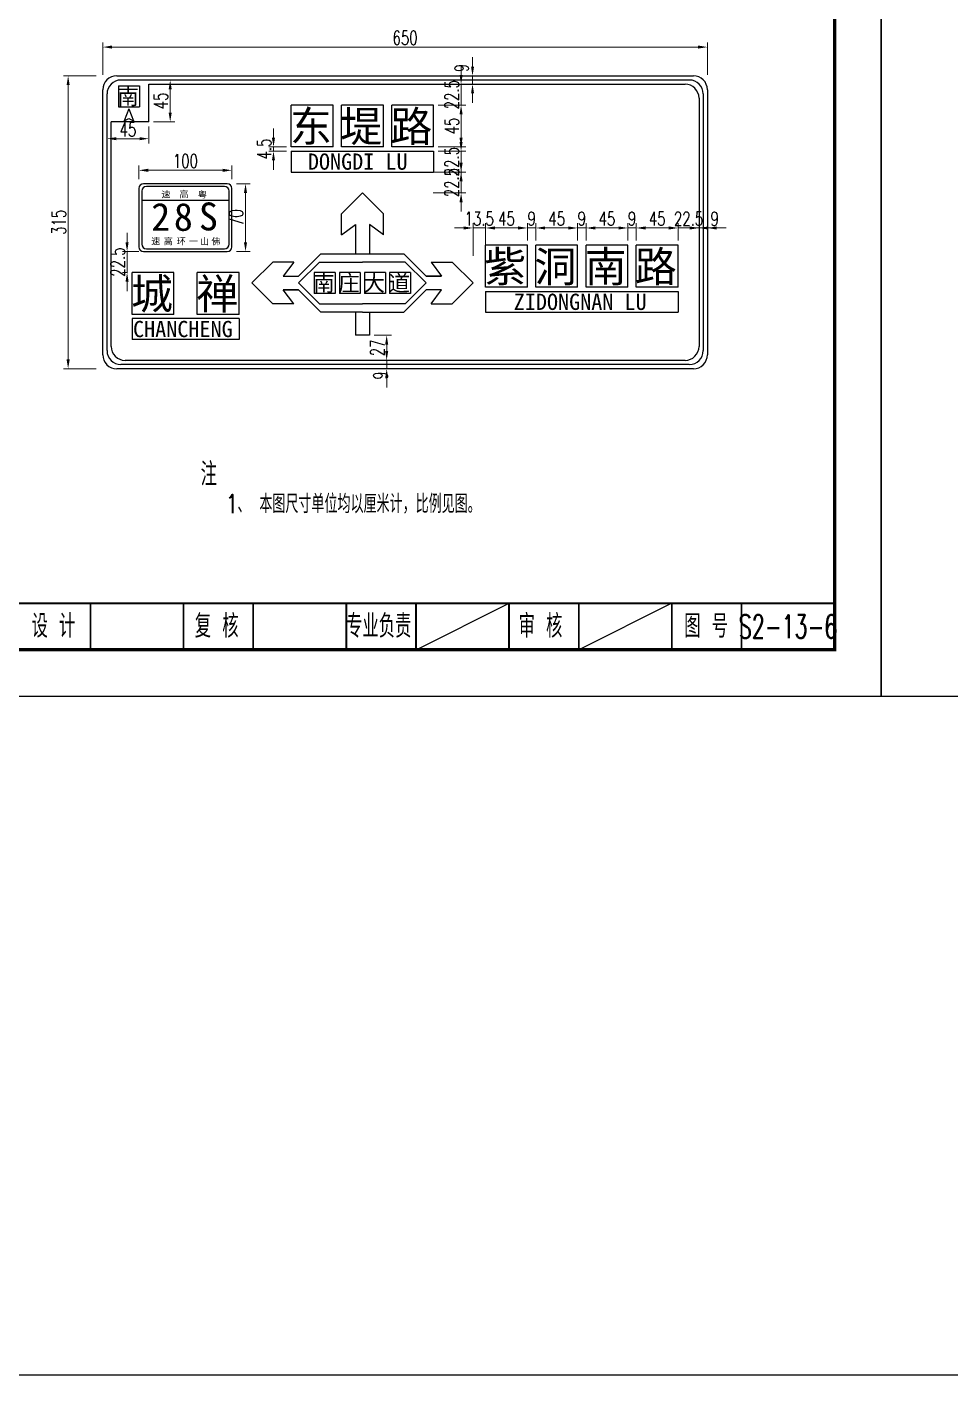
# Model space of a CAD drawing. Extents: x 9922 to 15217, y 1175 to 2938.
# Drawn here: x 10326.5 to 10525, y 1198.2 to 1488.1 of the extents above; entities that cross this region are included whole.
import ezdxf
from ezdxf.enums import TextEntityAlignment as Align

# ---------------------------------------------------------------- set-up
doc = ezdxf.new("R2010")
doc.units = 0
doc.header["$LTSCALE"] = 5
doc.header["$PDMODE"] = 32
doc.header["$PDSIZE"] = 0.3
doc.layers.get('0').update_dxf_attribs({"linetype": 'CONTINUOUS'})
doc.layers.get('DEFPOINTS').update_dxf_attribs({"linetype": 'CONTINUOUS'})
for name, color, linetype in [('2', 7, 'CONTINUOUS'), ('交通标志', 7, 'CONTINUOUS'), ('图框', 7, 'CONTINUOUS'), ('尺寸标注', 4, 'CONTINUOUS'), ('文字', 7, 'CONTINUOUS'), ('文字字符', 7, 'CONTINUOUS'), ('文字框', 8, 'CONTINUOUS'), ('汉字', 7, 'CONTINUOUS')]:
    doc.layers.add(name, color=color, linetype=linetype)
doc.styles.add('ht', font='SIMHEI.TTF', dxfattribs={"width": 0.4})
doc.styles.get("Standard").update_dxf_attribs({"font": 'simplex1.shx', "width": 0.7, "bigfont": 'hztxt.shx'})
doc.dimstyles.new('1：50', dxfattribs={"dimtxt": 3, "dimasz": 2, "dimexe": 1, "dimexo": 1, "dimgap": 0.5, "dimtad": 1, "dimdec": 3, "dimlfac": 5, "dimdsep": 46, "dimtxsty": 'Standard', "dimcen": 2, "dimclrd": 256, "dimclre": 256, "dimclrt": 256, "dimaunit": 1, "dimadec": 4, "dimazin": 0, "dimtfac": 1, "dimtdec": 3, "dimtix": 1, "dimtmove": 2, "dimatfit": 3, "dimfxl": 0, "dimtolj": 1, "dimtzin": 0, "dimlwd": 0, "dimlwe": 0, "dimarcsym": 0})

# ---------------------------------------------------------------- blocks, each defined once
blk = doc.blocks.new('series')
at = {"width": 0.75}
for tag, height, p in [('页码', 4, (-35, -19)), ('图名', 5, (-220, -282)), ('图号', 5, (-20, -282))]:
    blk.add_attdef(tag, text='', height=height, dxfattribs=at).set_placement(p, align=Align.MIDDLE_CENTER)
blk = doc.blocks.new('*D139')
at = {"layer": 'DEFPOINTS', "color": 0, "linetype": 'Continuous'}
for p in [(10472.81, 1483.74), (10342.81, 1474.56), (10472.81, 1474.56)]:
    blk.add_point(p, dxfattribs=at)
at = {"layer": '尺寸标注', "linetype": 'Continuous', "lineweight": 0}
for p, q in [((10342.81, 1477.74), (10342.81, 1484.74)), ((10472.81, 1477.74), (10472.81, 1484.74)), ((10344.81, 1483.74), (10470.81, 1483.74))]:
    blk.add_line(p, q, dxfattribs=at)
at = {"layer": '尺寸标注', "linetype": 'Continuous'}
for points in [[(10344.81, 1484.08), (10344.81, 1483.41), (10342.81, 1483.74)], [(10470.81, 1484.08), (10470.81, 1483.41), (10472.81, 1483.74)]]:
    blk.add_solid(points, dxfattribs=at)
at = {"layer": '尺寸标注', "linetype": 'Continuous', "insert": (10407.81, 1485.74), "char_height": 3, "attachment_point": 5}
blk.add_mtext('\\A1;650', dxfattribs=at)
blk = doc.blocks.new('*D140')
at = {"layer": 'DEFPOINTS', "color": 0, "linetype": 'Continuous'}
for p in [(10345.81, 1477.56), (10335.35, 1414.56), (10345.81, 1414.56)]:
    blk.add_point(p, dxfattribs=at)
at = {"layer": '尺寸标注', "linetype": 'Continuous', "lineweight": 0}
for p, q in [((10341.35, 1477.56), (10334.35, 1477.56)), ((10335.35, 1475.56), (10335.35, 1416.56)), ((10341.35, 1414.56), (10334.35, 1414.56))]:
    blk.add_line(p, q, dxfattribs=at)
at = {"layer": '尺寸标注', "linetype": 'Continuous'}
for points in [[(10335.02, 1475.56), (10335.69, 1475.56), (10335.35, 1477.56)], [(10335.02, 1416.56), (10335.69, 1416.56), (10335.35, 1414.56)]]:
    blk.add_solid(points, dxfattribs=at)
at = {"layer": '尺寸标注', "linetype": 'Continuous', "insert": (10333.35, 1446.06), "char_height": 3, "attachment_point": 5, "rotation": 90}
blk.add_mtext('\\A1;315', dxfattribs=at)
blk = doc.blocks.new('*D142')
at = {"layer": 'DEFPOINTS', "color": 0, "linetype": 'Continuous'}
for p in [(10413.93, 1475.76), (10419.85, 1475.76), (10413.93, 1471.26)]:
    blk.add_point(p, dxfattribs=at)
at = {"layer": '尺寸标注', "linetype": 'Continuous', "lineweight": 0}
for p, q in [((10419.85, 1477.76), (10419.85, 1479.76)), ((10414.93, 1475.76), (10420.85, 1475.76)), ((10419.85, 1471.26), (10419.85, 1475.76)), ((10414.93, 1471.26), (10420.85, 1471.26)), ((10419.85, 1469.26), (10419.85, 1467.26))]:
    blk.add_line(p, q, dxfattribs=at)
at = {"layer": '尺寸标注', "linetype": 'Continuous'}
for points in [[(10419.51, 1477.76), (10420.18, 1477.76), (10419.85, 1475.76)], [(10419.51, 1469.26), (10420.18, 1469.26), (10419.85, 1471.26)]]:
    blk.add_solid(points, dxfattribs=at)
at = {"layer": '尺寸标注', "linetype": 'Continuous', "insert": (10417.85, 1473.51), "char_height": 3, "attachment_point": 5, "rotation": 90}
blk.add_mtext('\\A1;22.5', dxfattribs=at)
blk = doc.blocks.new('*D143')
at = {"layer": 'DEFPOINTS', "color": 0, "linetype": 'Continuous'}
for p in [(10413.93, 1471.26), (10413.93, 1462.26), (10419.85, 1462.26)]:
    blk.add_point(p, dxfattribs=at)
at = {"layer": '尺寸标注', "linetype": 'Continuous', "lineweight": 0}
for p, q in [((10414.93, 1471.26), (10420.85, 1471.26)), ((10419.85, 1469.26), (10419.85, 1464.26)), ((10414.93, 1462.26), (10420.85, 1462.26))]:
    blk.add_line(p, q, dxfattribs=at)
at = {"layer": '尺寸标注', "linetype": 'Continuous'}
for points in [[(10419.51, 1469.26), (10420.18, 1469.26), (10419.85, 1471.26)], [(10419.51, 1464.26), (10420.18, 1464.26), (10419.85, 1462.26)]]:
    blk.add_solid(points, dxfattribs=at)
at = {"layer": '尺寸标注', "linetype": 'Continuous', "insert": (10417.85, 1466.76), "char_height": 3, "attachment_point": 5, "rotation": 90}
blk.add_mtext('\\A1;45', dxfattribs=at)
blk = doc.blocks.new('*D144')
at = {"layer": 'DEFPOINTS', "color": 0, "linetype": 'Continuous'}
for p in [(10413.93, 1461.36), (10413.93, 1456.86), (10419.85, 1456.86)]:
    blk.add_point(p, dxfattribs=at)
at = {"layer": '尺寸标注', "linetype": 'Continuous', "lineweight": 0}
for p, q in [((10419.85, 1463.36), (10419.85, 1465.36)), ((10414.93, 1461.36), (10420.85, 1461.36)), ((10419.85, 1461.36), (10419.85, 1456.86)), ((10414.93, 1456.86), (10420.85, 1456.86)), ((10419.85, 1454.86), (10419.85, 1452.86))]:
    blk.add_line(p, q, dxfattribs=at)
at = {"layer": '尺寸标注', "linetype": 'Continuous'}
for points in [[(10419.51, 1463.36), (10420.18, 1463.36), (10419.85, 1461.36)], [(10419.51, 1454.86), (10420.18, 1454.86), (10419.85, 1456.86)]]:
    blk.add_solid(points, dxfattribs=at)
at = {"layer": '尺寸标注', "linetype": 'Continuous', "insert": (10417.85, 1459.11), "char_height": 3, "attachment_point": 5, "rotation": 90}
blk.add_mtext('\\A1;22.5', dxfattribs=at)
blk = doc.blocks.new('*D145')
at = {"layer": 'DEFPOINTS', "color": 0, "linetype": 'Continuous'}
for p in [(10379.51, 1461.36), (10383.33, 1462.26), (10383.33, 1461.36)]:
    blk.add_point(p, dxfattribs=at)
at = {"layer": '尺寸标注', "linetype": 'Continuous', "lineweight": 0}
for p, q in [((10379.51, 1464.26), (10379.51, 1466.26)), ((10382.33, 1462.26), (10378.51, 1462.26)), ((10382.33, 1461.36), (10378.51, 1461.36)), ((10379.51, 1462.26), (10379.51, 1461.36)), ((10379.51, 1459.36), (10379.51, 1457.36))]:
    blk.add_line(p, q, dxfattribs=at)
at = {"layer": '尺寸标注', "linetype": 'Continuous'}
for points in [[(10379.17, 1464.26), (10379.84, 1464.26), (10379.51, 1462.26)], [(10379.17, 1459.36), (10379.84, 1459.36), (10379.51, 1461.36)]]:
    blk.add_solid(points, dxfattribs=at)
at = {"layer": '尺寸标注', "linetype": 'Continuous', "insert": (10377.51, 1461.81), "char_height": 3, "attachment_point": 5, "rotation": 90}
blk.add_mtext('\\A1;4.5', dxfattribs=at)
blk = doc.blocks.new('*D146')
at = {"layer": 'DEFPOINTS', "color": 0, "linetype": 'Continuous'}
for p in [(10434.11, 1444.84), (10425.11, 1441.11), (10434.11, 1441.11)]:
    blk.add_point(p, dxfattribs=at)
at = {"layer": '尺寸标注', "linetype": 'Continuous', "lineweight": 0}
for p, q in [((10425.11, 1442.11), (10425.11, 1445.84)), ((10427.11, 1444.84), (10432.11, 1444.84)), ((10434.11, 1442.11), (10434.11, 1445.84))]:
    blk.add_line(p, q, dxfattribs=at)
at = {"layer": '尺寸标注', "linetype": 'Continuous'}
for points in [[(10427.11, 1445.17), (10427.11, 1444.5), (10425.11, 1444.84)], [(10432.11, 1445.17), (10432.11, 1444.5), (10434.11, 1444.84)]]:
    blk.add_solid(points, dxfattribs=at)
at = {"layer": '尺寸标注', "linetype": 'Continuous', "insert": (10429.61, 1446.84), "char_height": 3, "attachment_point": 5}
blk.add_mtext('\\A1;45', dxfattribs=at)
blk = doc.blocks.new('*D147')
at = {"layer": 'DEFPOINTS', "color": 0, "linetype": 'Continuous'}
for p in [(10435.91, 1444.84), (10434.11, 1441.11), (10435.91, 1441.11)]:
    blk.add_point(p, dxfattribs=at)
at = {"layer": '尺寸标注', "linetype": 'Continuous', "lineweight": 0}
for p, q in [((10432.11, 1444.84), (10430.11, 1444.84)), ((10434.11, 1442.11), (10434.11, 1445.84)), ((10434.11, 1444.84), (10435.91, 1444.84)), ((10435.91, 1442.11), (10435.91, 1445.84)), ((10437.91, 1444.84), (10439.91, 1444.84))]:
    blk.add_line(p, q, dxfattribs=at)
at = {"layer": '尺寸标注', "linetype": 'Continuous'}
for points in [[(10432.11, 1445.17), (10432.11, 1444.5), (10434.11, 1444.84)], [(10437.91, 1445.17), (10437.91, 1444.5), (10435.91, 1444.84)]]:
    blk.add_solid(points, dxfattribs=at)
at = {"layer": '尺寸标注', "linetype": 'Continuous', "insert": (10435.01, 1446.84), "char_height": 3, "attachment_point": 5}
blk.add_mtext('\\A1;9', dxfattribs=at)
blk = doc.blocks.new('*D148')
at = {"layer": 'DEFPOINTS', "color": 0, "linetype": 'Continuous'}
for p in [(10444.91, 1444.84), (10435.91, 1441.11), (10444.91, 1441.11)]:
    blk.add_point(p, dxfattribs=at)
at = {"layer": '尺寸标注', "linetype": 'Continuous', "lineweight": 0}
for p, q in [((10435.91, 1442.11), (10435.91, 1445.84)), ((10437.91, 1444.84), (10442.91, 1444.84)), ((10444.91, 1442.11), (10444.91, 1445.84))]:
    blk.add_line(p, q, dxfattribs=at)
at = {"layer": '尺寸标注', "linetype": 'Continuous'}
for points in [[(10437.91, 1445.17), (10437.91, 1444.5), (10435.91, 1444.84)], [(10442.91, 1445.17), (10442.91, 1444.5), (10444.91, 1444.84)]]:
    blk.add_solid(points, dxfattribs=at)
at = {"layer": '尺寸标注', "linetype": 'Continuous', "insert": (10440.41, 1446.84), "char_height": 3, "attachment_point": 5}
blk.add_mtext('\\A1;45', dxfattribs=at)
blk = doc.blocks.new('*D149')
at = {"layer": 'DEFPOINTS', "color": 0, "linetype": 'Continuous'}
for p in [(10446.71, 1444.84), (10444.91, 1441.11), (10446.71, 1441.11)]:
    blk.add_point(p, dxfattribs=at)
at = {"layer": '尺寸标注', "linetype": 'Continuous', "lineweight": 0}
for p, q in [((10442.91, 1444.84), (10440.91, 1444.84)), ((10444.91, 1442.11), (10444.91, 1445.84)), ((10444.91, 1444.84), (10446.71, 1444.84)), ((10446.71, 1442.11), (10446.71, 1445.84)), ((10448.71, 1444.84), (10450.71, 1444.84))]:
    blk.add_line(p, q, dxfattribs=at)
at = {"layer": '尺寸标注', "linetype": 'Continuous'}
for points in [[(10442.91, 1445.17), (10442.91, 1444.5), (10444.91, 1444.84)], [(10448.71, 1445.17), (10448.71, 1444.5), (10446.71, 1444.84)]]:
    blk.add_solid(points, dxfattribs=at)
at = {"layer": '尺寸标注', "linetype": 'Continuous', "insert": (10445.81, 1446.84), "char_height": 3, "attachment_point": 5}
blk.add_mtext('\\A1;9', dxfattribs=at)
blk = doc.blocks.new('*D150')
at = {"layer": 'DEFPOINTS', "color": 0, "linetype": 'Continuous'}
for p in [(10455.71, 1444.84), (10446.71, 1441.11), (10455.71, 1441.11)]:
    blk.add_point(p, dxfattribs=at)
at = {"layer": '尺寸标注', "linetype": 'Continuous', "lineweight": 0}
for p, q in [((10446.71, 1442.11), (10446.71, 1445.84)), ((10448.71, 1444.84), (10453.71, 1444.84)), ((10455.71, 1442.11), (10455.71, 1445.84))]:
    blk.add_line(p, q, dxfattribs=at)
at = {"layer": '尺寸标注', "linetype": 'Continuous'}
for points in [[(10448.71, 1445.17), (10448.71, 1444.5), (10446.71, 1444.84)], [(10453.71, 1445.17), (10453.71, 1444.5), (10455.71, 1444.84)]]:
    blk.add_solid(points, dxfattribs=at)
at = {"layer": '尺寸标注', "linetype": 'Continuous', "insert": (10451.21, 1446.84), "char_height": 3, "attachment_point": 5}
blk.add_mtext('\\A1;45', dxfattribs=at)
blk = doc.blocks.new('*D151')
at = {"layer": 'DEFPOINTS', "color": 0, "linetype": 'Continuous'}
for p in [(10457.51, 1444.84), (10455.71, 1441.11), (10457.51, 1441.11)]:
    blk.add_point(p, dxfattribs=at)
at = {"layer": '尺寸标注', "linetype": 'Continuous', "lineweight": 0}
for p, q in [((10453.71, 1444.84), (10451.71, 1444.84)), ((10455.71, 1442.11), (10455.71, 1445.84)), ((10455.71, 1444.84), (10457.51, 1444.84)), ((10457.51, 1442.11), (10457.51, 1445.84)), ((10459.51, 1444.84), (10461.51, 1444.84))]:
    blk.add_line(p, q, dxfattribs=at)
at = {"layer": '尺寸标注', "linetype": 'Continuous'}
for points in [[(10453.71, 1445.17), (10453.71, 1444.5), (10455.71, 1444.84)], [(10459.51, 1445.17), (10459.51, 1444.5), (10457.51, 1444.84)]]:
    blk.add_solid(points, dxfattribs=at)
at = {"layer": '尺寸标注', "linetype": 'Continuous', "insert": (10456.61, 1446.84), "char_height": 3, "attachment_point": 5}
blk.add_mtext('\\A1;9', dxfattribs=at)
blk = doc.blocks.new('*D152')
at = {"layer": 'DEFPOINTS', "color": 0, "linetype": 'Continuous'}
for p in [(10466.51, 1444.84), (10457.51, 1441.11), (10466.51, 1441.11)]:
    blk.add_point(p, dxfattribs=at)
at = {"layer": '尺寸标注', "linetype": 'Continuous', "lineweight": 0}
for p, q in [((10457.51, 1442.11), (10457.51, 1445.84)), ((10459.51, 1444.84), (10464.51, 1444.84)), ((10466.51, 1442.11), (10466.51, 1445.84))]:
    blk.add_line(p, q, dxfattribs=at)
at = {"layer": '尺寸标注', "linetype": 'Continuous'}
for points in [[(10459.51, 1445.17), (10459.51, 1444.5), (10457.51, 1444.84)], [(10464.51, 1445.17), (10464.51, 1444.5), (10466.51, 1444.84)]]:
    blk.add_solid(points, dxfattribs=at)
at = {"layer": '尺寸标注', "linetype": 'Continuous', "insert": (10462.01, 1446.84), "char_height": 3, "attachment_point": 5}
blk.add_mtext('\\A1;45', dxfattribs=at)
blk = doc.blocks.new('*D153')
at = {"layer": 'DEFPOINTS', "color": 0, "linetype": 'Continuous'}
for p in [(10471.01, 1444.84), (10466.51, 1441.11), (10471.01, 1441.11)]:
    blk.add_point(p, dxfattribs=at)
at = {"layer": '尺寸标注', "linetype": 'Continuous', "lineweight": 0}
for p, q in [((10464.51, 1444.84), (10462.51, 1444.84)), ((10466.51, 1442.11), (10466.51, 1445.84)), ((10466.51, 1444.84), (10471.01, 1444.84)), ((10471.01, 1442.11), (10471.01, 1445.84)), ((10473.01, 1444.84), (10475.01, 1444.84))]:
    blk.add_line(p, q, dxfattribs=at)
at = {"layer": '尺寸标注', "linetype": 'Continuous'}
for points in [[(10464.51, 1445.17), (10464.51, 1444.5), (10466.51, 1444.84)], [(10473.01, 1445.17), (10473.01, 1444.5), (10471.01, 1444.84)]]:
    blk.add_solid(points, dxfattribs=at)
at = {"layer": '尺寸标注', "linetype": 'Continuous', "insert": (10468.76, 1446.84), "char_height": 3, "attachment_point": 5}
blk.add_mtext('\\A1;22.5', dxfattribs=at)
blk = doc.blocks.new('*D154')
at = {"layer": 'DEFPOINTS', "color": 0, "linetype": 'Continuous'}
for p in [(10401.13, 1416.36), (10401.13, 1414.56), (10403.85, 1414.56)]:
    blk.add_point(p, dxfattribs=at)
at = {"layer": '尺寸标注', "linetype": 'Continuous', "lineweight": 0}
for p, q in [((10403.85, 1418.36), (10403.85, 1420.36)), ((10402.13, 1416.36), (10404.85, 1416.36)), ((10403.85, 1416.36), (10403.85, 1414.56)), ((10402.13, 1414.56), (10404.85, 1414.56)), ((10403.85, 1412.56), (10403.85, 1410.56))]:
    blk.add_line(p, q, dxfattribs=at)
at = {"layer": '尺寸标注', "linetype": 'Continuous'}
for points in [[(10403.52, 1418.36), (10404.18, 1418.36), (10403.85, 1416.36)], [(10403.52, 1412.56), (10404.18, 1412.56), (10403.85, 1414.56)]]:
    blk.add_solid(points, dxfattribs=at)
at = {"layer": '尺寸标注', "linetype": 'Continuous', "insert": (10402.5, 1413.11), "char_height": 3, "attachment_point": 5, "rotation": 90}
blk.add_mtext('\\A1;9', dxfattribs=at)
blk = doc.blocks.new('*D155')
at = {"layer": 'DEFPOINTS', "color": 0, "linetype": 'Continuous'}
for p in [(10343.71, 1467.66), (10352.71, 1467.66), (10343.71, 1464.04)]:
    blk.add_point(p, dxfattribs=at)
at = {"layer": '尺寸标注', "linetype": 'Continuous', "lineweight": 0}
for p, q in [((10343.71, 1466.66), (10343.71, 1463.04)), ((10350.71, 1464.04), (10345.71, 1464.04)), ((10352.71, 1466.66), (10352.71, 1463.04))]:
    blk.add_line(p, q, dxfattribs=at)
at = {"layer": '尺寸标注', "linetype": 'Continuous'}
for points in [[(10345.71, 1464.37), (10345.71, 1463.71), (10343.71, 1464.04)], [(10350.71, 1464.37), (10350.71, 1463.71), (10352.71, 1464.04)]]:
    blk.add_solid(points, dxfattribs=at)
at = {"layer": '尺寸标注', "linetype": 'Continuous', "insert": (10348.21, 1466.04), "char_height": 3, "attachment_point": 5}
blk.add_mtext('\\A1;45', dxfattribs=at)
blk = doc.blocks.new('*D156')
at = {"layer": 'DEFPOINTS', "color": 0, "linetype": 'Continuous'}
for p in [(10352.71, 1476.66), (10357.3, 1476.66), (10352.71, 1467.66)]:
    blk.add_point(p, dxfattribs=at)
at = {"layer": '尺寸标注', "linetype": 'Continuous', "lineweight": 0}
for p, q in [((10353.71, 1476.66), (10358.3, 1476.66)), ((10357.3, 1469.66), (10357.3, 1474.66)), ((10353.71, 1467.66), (10358.3, 1467.66))]:
    blk.add_line(p, q, dxfattribs=at)
at = {"layer": '尺寸标注', "linetype": 'Continuous'}
for points in [[(10356.97, 1474.66), (10357.63, 1474.66), (10357.3, 1476.66)], [(10356.97, 1469.66), (10357.63, 1469.66), (10357.3, 1467.66)]]:
    blk.add_solid(points, dxfattribs=at)
at = {"layer": '尺寸标注', "linetype": 'Continuous', "insert": (10355.3, 1472.16), "char_height": 3, "attachment_point": 5, "rotation": 90}
blk.add_mtext('\\A1;45', dxfattribs=at)
blk = doc.blocks.new('*D157')
at = {"layer": 'DEFPOINTS', "color": 0, "linetype": 'Continuous'}
for p in [(10425.11, 1444.84), (10422.41, 1433.01), (10425.11, 1433.01)]:
    blk.add_point(p, dxfattribs=at)
at = {"layer": '尺寸标注', "linetype": 'Continuous', "lineweight": 0}
for p, q in [((10420.41, 1444.84), (10418.41, 1444.84)), ((10422.41, 1438.84), (10422.41, 1445.84)), ((10422.41, 1444.84), (10425.11, 1444.84)), ((10425.11, 1438.84), (10425.11, 1445.84)), ((10427.11, 1444.84), (10429.11, 1444.84))]:
    blk.add_line(p, q, dxfattribs=at)
at = {"layer": '尺寸标注', "linetype": 'Continuous'}
for points in [[(10420.41, 1445.17), (10420.41, 1444.5), (10422.41, 1444.84)], [(10427.11, 1445.17), (10427.11, 1444.5), (10425.11, 1444.84)]]:
    blk.add_solid(points, dxfattribs=at)
at = {"layer": '尺寸标注', "linetype": 'Continuous', "insert": (10423.76, 1446.84), "char_height": 3, "attachment_point": 5}
blk.add_mtext('\\A1;13.5', dxfattribs=at)
blk = doc.blocks.new('*D159')
at = {"layer": 'DEFPOINTS', "color": 0, "linetype": 'Continuous'}
for p in [(10398.63, 1456.86), (10419.85, 1456.86), (10398.63, 1452.36)]:
    blk.add_point(p, dxfattribs=at)
at = {"layer": '尺寸标注', "linetype": 'Continuous', "lineweight": 0}
for p, q in [((10419.85, 1458.86), (10419.85, 1460.86)), ((10413.85, 1456.86), (10420.85, 1456.86)), ((10419.85, 1452.36), (10419.85, 1456.86)), ((10413.85, 1452.36), (10420.85, 1452.36)), ((10419.85, 1450.36), (10419.85, 1448.36))]:
    blk.add_line(p, q, dxfattribs=at)
at = {"layer": '尺寸标注', "linetype": 'Continuous'}
for points in [[(10419.51, 1458.86), (10420.18, 1458.86), (10419.85, 1456.86)], [(10419.51, 1450.36), (10420.18, 1450.36), (10419.85, 1452.36)]]:
    blk.add_solid(points, dxfattribs=at)
at = {"layer": '尺寸标注', "linetype": 'Continuous', "insert": (10417.85, 1454.61), "char_height": 3, "attachment_point": 5, "rotation": 90}
blk.add_mtext('\\A1;22.5', dxfattribs=at)
blk = doc.blocks.new('*D162')
at = {"layer": 'DEFPOINTS', "color": 0, "linetype": 'Continuous'}
for p in [(10472.81, 1444.84), (10471.01, 1441.08), (10472.81, 1441.08)]:
    blk.add_point(p, dxfattribs=at)
at = {"layer": '尺寸标注', "linetype": 'Continuous', "lineweight": 0}
for p, q in [((10469.01, 1444.84), (10467.01, 1444.84)), ((10471.01, 1442.08), (10471.01, 1445.84)), ((10471.01, 1444.84), (10472.81, 1444.84)), ((10472.81, 1442.08), (10472.81, 1445.84)), ((10474.81, 1444.84), (10476.81, 1444.84))]:
    blk.add_line(p, q, dxfattribs=at)
at = {"layer": '尺寸标注', "linetype": 'Continuous'}
for points in [[(10469.01, 1445.17), (10469.01, 1444.5), (10471.01, 1444.84)], [(10474.81, 1445.17), (10474.81, 1444.5), (10472.81, 1444.84)]]:
    blk.add_solid(points, dxfattribs=at)
at = {"layer": '尺寸标注', "linetype": 'Continuous', "insert": (10474.36, 1446.81), "char_height": 3, "attachment_point": 5}
blk.add_mtext('\\A1;9', dxfattribs=at)
blk = doc.blocks.new('*D165')
at = {"layer": 'DEFPOINTS', "color": 0, "linetype": 'Continuous'}
for p in [(10416.5, 1477.56), (10416.5, 1475.76), (10422.31, 1477.56)]:
    blk.add_point(p, dxfattribs=at)
at = {"layer": '尺寸标注', "linetype": 'Continuous', "lineweight": 0}
for p, q in [((10422.31, 1479.56), (10422.31, 1481.56)), ((10417.5, 1477.56), (10423.31, 1477.56)), ((10417.5, 1475.76), (10423.31, 1475.76)), ((10422.31, 1475.76), (10422.31, 1477.56)), ((10422.31, 1473.76), (10422.31, 1471.76))]:
    blk.add_line(p, q, dxfattribs=at)
at = {"layer": '尺寸标注', "linetype": 'Continuous'}
for points in [[(10421.98, 1479.56), (10422.64, 1479.56), (10422.31, 1477.56)], [(10421.98, 1473.76), (10422.64, 1473.76), (10422.31, 1475.76)]]:
    blk.add_solid(points, dxfattribs=at)
at = {"layer": '尺寸标注', "linetype": 'Continuous', "insert": (10419.97, 1479.24), "char_height": 3, "attachment_point": 5, "rotation": 90}
blk.add_mtext('\\A1;9', dxfattribs=at)
blk = doc.blocks.new('*D238')
at = {"layer": 'DEFPOINTS', "color": 0, "linetype": 'Continuous'}
for p in [(10350.57, 1457.24), (10350.57, 1454.36), (10370.57, 1454.36)]:
    blk.add_point(p, dxfattribs=at)
at = {"layer": '尺寸标注', "linetype": 'Continuous', "lineweight": 0}
for p, q in [((10350.57, 1455.36), (10350.57, 1458.24)), ((10370.57, 1455.36), (10370.57, 1458.24)), ((10368.57, 1457.24), (10352.57, 1457.24))]:
    blk.add_line(p, q, dxfattribs=at)
at = {"layer": '尺寸标注', "linetype": 'Continuous'}
for points in [[(10352.57, 1457.57), (10352.57, 1456.9), (10350.57, 1457.24)], [(10368.57, 1457.57), (10368.57, 1456.9), (10370.57, 1457.24)]]:
    blk.add_solid(points, dxfattribs=at)
at = {"layer": '尺寸标注', "linetype": 'Continuous', "insert": (10360.57, 1459.24), "char_height": 3, "attachment_point": 5}
blk.add_mtext('\\A1;100', dxfattribs=at)
blk = doc.blocks.new('*D239')
at = {"layer": 'DEFPOINTS', "color": 0, "linetype": 'Continuous'}
for p in [(10370.57, 1454.36), (10370.57, 1439.76), (10373.5, 1439.76)]:
    blk.add_point(p, dxfattribs=at)
at = {"layer": '尺寸标注', "linetype": 'Continuous', "lineweight": 0}
for p, q in [((10371.57, 1454.36), (10374.5, 1454.36)), ((10373.5, 1452.36), (10373.5, 1441.76)), ((10371.57, 1439.76), (10374.5, 1439.76))]:
    blk.add_line(p, q, dxfattribs=at)
at = {"layer": '尺寸标注', "linetype": 'Continuous'}
for points in [[(10373.16, 1452.36), (10373.83, 1452.36), (10373.5, 1454.36)], [(10373.16, 1441.76), (10373.83, 1441.76), (10373.5, 1439.76)]]:
    blk.add_solid(points, dxfattribs=at)
at = {"layer": '尺寸标注', "linetype": 'Continuous', "insert": (10371.5, 1447.06), "char_height": 3, "attachment_point": 5, "rotation": 90}
blk.add_mtext('\\A1;70', dxfattribs=at)
blk = doc.blocks.new('*D240')
at = {"layer": 'DEFPOINTS', "color": 0, "linetype": 'Continuous'}
for p in [(10348.03, 1439.76), (10351.57, 1439.76), (10349.11, 1435.26)]:
    blk.add_point(p, dxfattribs=at)
at = {"layer": '尺寸标注', "linetype": 'Continuous', "lineweight": 0}
for p, q in [((10348.03, 1441.76), (10348.03, 1443.76)), ((10350.57, 1439.76), (10347.03, 1439.76)), ((10348.03, 1435.26), (10348.03, 1439.76)), ((10348.11, 1435.26), (10347.03, 1435.26)), ((10348.03, 1433.26), (10348.03, 1431.26))]:
    blk.add_line(p, q, dxfattribs=at)
at = {"layer": '尺寸标注', "linetype": 'Continuous'}
for points in [[(10347.69, 1441.76), (10348.36, 1441.76), (10348.03, 1439.76)], [(10347.69, 1433.26), (10348.36, 1433.26), (10348.03, 1435.26)]]:
    blk.add_solid(points, dxfattribs=at)
at = {"layer": '尺寸标注', "linetype": 'Continuous', "insert": (10346.03, 1437.51), "char_height": 3, "attachment_point": 5, "rotation": 90}
blk.add_mtext('\\A1;22.5', dxfattribs=at)
blk = doc.blocks.new('*D241')
at = {"layer": 'DEFPOINTS', "color": 0, "linetype": 'Continuous'}
for p in [(10400.13, 1421.76), (10400.13, 1416.36), (10403.85, 1416.36)]:
    blk.add_point(p, dxfattribs=at)
at = {"layer": '尺寸标注', "linetype": 'Continuous', "lineweight": 0}
for p, q in [((10401.13, 1421.76), (10404.85, 1421.76)), ((10403.85, 1419.76), (10403.85, 1418.36)), ((10401.13, 1416.36), (10404.85, 1416.36))]:
    blk.add_line(p, q, dxfattribs=at)
at = {"layer": '尺寸标注', "linetype": 'Continuous'}
for points in [[(10403.52, 1419.76), (10404.18, 1419.76), (10403.85, 1421.76)], [(10403.52, 1418.36), (10404.18, 1418.36), (10403.85, 1416.36)]]:
    blk.add_solid(points, dxfattribs=at)
at = {"layer": '尺寸标注', "linetype": 'Continuous', "insert": (10401.85, 1419.06), "char_height": 3, "attachment_point": 5, "rotation": 90}
blk.add_mtext('\\A1;27', dxfattribs=at)
blk = doc.blocks.new('123')
at = {"layer": '图框'}
blk.add_lwpolyline([(10930.16, 1893.64), (10930.16, 2190.64), (10510.16, 2190.64), (10510.16, 1893.64)], close=True, dxfattribs=at)

msp = doc.modelspace()

# ---------------------------------------------------------------- linework, layer by layer
at = {"layer": '2', "linetype": 'Continuous'}
msp.add_lwpolyline([(9921.76858, 2326.83981), (11551.9189, 2326.83981), (11551.9189, 1198.16023), (9921.76858, 1198.16023)], close=True, dxfattribs=at)
at = {"layer": '交通标志', "linetype": 'Continuous'}
for p, q in [((10345.81281, 1477.55995), (10469.80941, 1477.55995)), ((10468.90941, 1476.65995), (10346.71281, 1476.65995)), ((10352.71281, 1475.75995), (10468.00941, 1475.75995)), ((10352.71281, 1467.65995), (10352.71281, 1475.75995)), ((10342.81281, 1417.55995), (10342.81281, 1474.55995)), ((10343.71281, 1418.45995), (10343.71281, 1473.65995)), ((10471.00941, 1472.75995), (10471.00941, 1419.35995)), ((10471.90941, 1473.65995), (10471.90941, 1418.45995)), ((10472.80941, 1474.55995), (10472.80941, 1417.55995)), ((10348.42709, 1470.46291), (10347.4132, 1467.88205)), ((10348.42709, 1470.46291), (10349.44099, 1467.88205)), ((10352.71281, 1467.65995), (10344.61281, 1467.65995)), ((10344.61281, 1419.35995), (10344.61281, 1467.65995)), ((10347.4132, 1467.88205), (10348.42709, 1468.37799)), ((10348.42709, 1468.37799), (10349.44099, 1467.88205)), ((10350.57173, 1453.36036), (10350.57173, 1440.76036)), ((10351.17173, 1452.76036), (10351.17173, 1441.36036)), ((10369.57173, 1454.36036), (10351.57173, 1454.36036)), ((10368.97173, 1453.76036), (10352.17173, 1453.76036)), ((10369.97173, 1441.36036), (10369.97173, 1452.76036)), ((10370.57173, 1440.76036), (10370.57173, 1453.36036)), ((10369.97173, 1450.76036), (10351.17173, 1450.76036)), ((10398.62941, 1452.35995), (10394.12941, 1447.85995)), ((10398.62941, 1452.35995), (10403.12941, 1447.85995)), ((10394.12941, 1443.35995), (10394.12941, 1447.85995)), ((10403.12941, 1443.35995), (10403.12941, 1447.85995)), ((10394.12941, 1443.35995), (10397.12941, 1445.60995)), ((10397.12941, 1445.60995), (10397.12941, 1439.30995)), ((10400.12941, 1445.60995), (10400.12941, 1439.30995)), ((10403.12941, 1443.35995), (10400.12941, 1445.60995)), ((10351.57173, 1439.76036), (10369.57173, 1439.76036)), ((10352.17173, 1440.36036), (10368.97173, 1440.36036)), ((10384.90441, 1434.50995), (10389.70441, 1439.30995)), ((10389.70441, 1439.30995), (10407.55441, 1439.30995)), ((10412.35441, 1434.50995), (10407.55441, 1439.30995)), ((10374.84941, 1433.00995), (10379.34941, 1437.50995)), ((10383.84941, 1437.50995), (10379.34941, 1437.50995)), ((10383.84941, 1437.50995), (10379.34941, 1437.50995)), ((10383.84941, 1437.50995), (10381.59941, 1434.50995)), ((10384.90441, 1433.00995), (10389.40441, 1437.50995)), ((10389.40441, 1437.50995), (10398.62941, 1437.50995)), ((10407.85441, 1437.50995), (10398.62941, 1437.50995)), ((10412.35441, 1433.00995), (10407.85441, 1437.50995)), ((10413.40941, 1437.50995), (10417.90941, 1437.50995)), ((10413.40941, 1437.50995), (10417.90941, 1437.50995)), ((10413.40941, 1437.50995), (10415.65941, 1434.50995)), ((10422.40941, 1433.00995), (10417.90941, 1437.50995)), ((10374.84941, 1433.00995), (10379.34941, 1428.50995)), ((10381.59941, 1434.50995), (10384.90441, 1434.50995)), ((10384.90441, 1433.00995), (10389.40441, 1428.50995)), ((10412.35441, 1433.00995), (10407.85441, 1428.50995)), ((10415.65941, 1434.50995), (10412.35441, 1434.50995)), ((10422.40941, 1433.00995), (10417.90941, 1428.50995)), ((10381.59941, 1431.50995), (10384.90441, 1431.50995)), ((10383.84941, 1428.50995), (10381.59941, 1431.50995)), ((10384.90441, 1431.50995), (10389.70441, 1426.70995)), ((10412.35441, 1431.50995), (10407.55441, 1426.70995)), ((10415.65941, 1431.50995), (10412.35441, 1431.50995)), ((10413.40941, 1428.50995), (10415.65941, 1431.50995)), ((10383.84941, 1428.50995), (10379.34941, 1428.50995)), ((10383.84941, 1428.50995), (10379.34941, 1428.50995)), ((10389.40441, 1428.50995), (10398.62941, 1428.50995)), ((10398.62941, 1426.70995), (10389.70441, 1426.70995)), ((10397.12941, 1426.70995), (10397.12941, 1421.75995)), ((10407.85441, 1428.50995), (10398.62941, 1428.50995)), ((10398.62941, 1426.70995), (10407.55441, 1426.70995)), ((10400.12941, 1426.70995), (10400.12941, 1421.75995)), ((10413.40941, 1428.50995), (10417.90941, 1428.50995)), ((10413.40941, 1428.50995), (10417.90941, 1428.50995)), ((10400.12941, 1421.75995), (10397.12941, 1421.75995)), ((10468.90941, 1415.45995), (10346.71281, 1415.45995)), ((10468.00941, 1416.35995), (10347.61281, 1416.35995)), ((10469.80941, 1414.55995), (10345.81281, 1414.55995))]:
    msp.add_line(p, q, dxfattribs=at)
for centre, radius, start, end in [((10345.81281, 1474.55995), 3, 90, 180), ((10346.71281, 1473.65995), 3, 90, 180), ((10468.00941, 1472.75995), 3, 0, 90), ((10468.90941, 1473.65995), 3, 0, 90), ((10469.80941, 1474.55995), 3, 0, 90), ((10351.57173, 1453.36036), 1, 90, 180), ((10352.17173, 1452.76036), 1, 90, 180), ((10368.97173, 1452.76036), 1, 0, 90), ((10369.57173, 1453.36036), 1, 0, 90), ((10352.17173, 1441.36036), 1, 180, 270), ((10368.97173, 1441.36036), 1, 270, 0), ((10351.57173, 1440.76036), 1, 180, 270), ((10369.57173, 1440.76036), 1, 270, 0), ((10346.71281, 1418.45995), 3, 180, 270), ((10347.61281, 1419.35995), 3, 180, 270), ((10468.00941, 1419.35995), 3, 270, 0), ((10468.90941, 1418.45995), 3, 270, 0), ((10345.81281, 1417.55995), 3, 180, 270), ((10469.80941, 1417.55995), 3, 270, 0)]:
    msp.add_arc(centre, radius, start, end, dxfattribs=at)
at = {"layer": '图框', "linetype": 'Continuous'}
for p, q in [((10412.35441, 1434.50995), (10415.65941, 1434.50995)), ((10384.90441, 1431.50995), (10381.59941, 1431.50995)), ((10410.15521, 1354.13132), (10430.15521, 1364.13132))]:
    msp.add_line(p, q, dxfattribs=at)
at = {"layer": '图框'}
msp.add_line((10465.15521, 1364.13132), (10445.15521, 1354.13132), dxfattribs=at)
for points, const_width in [([(10500.15521, 1631.13132), (10120.15521, 1631.13132), (10120.15521, 1354.13132), (10500.15521, 1354.13132), (10500.15521, 1631.13132)], 0.7), ([(10120.15521, 1364.13132), (10500.15521, 1364.13132)], 0.4), ([(10340.15521, 1354.13132), (10340.15521, 1364.13132)], 0.4), ([(10360.15521, 1354.13132), (10360.15521, 1364.13132)], 0.4), ([(10375.15521, 1354.13132), (10375.15521, 1364.13132)], 0.4), ([(10395.15521, 1354.13132), (10395.15521, 1364.13132)], 0.4), ([(10395.15521, 1354.13132), (10395.15521, 1364.13132)], 0.4), ([(10410.15521, 1354.13132), (10410.15521, 1364.13132)], 0.4), ([(10430.15521, 1354.13132), (10430.15521, 1364.13132)], 0.4), ([(10445.15521, 1354.13132), (10445.15521, 1364.13132)], 0.4), ([(10465.15521, 1354.13132), (10465.15521, 1364.13132)], 0.4), ([(10480.15521, 1354.13132), (10480.15521, 1364.13132)], 0.4)]:
    msp.add_lwpolyline(points, dxfattribs=dict(at, const_width=const_width))
at = {"layer": '文字框', "linetype": 'Continuous'}
for p, q in [((10346.17709, 1475.38602), (10346.17709, 1470.88602)), ((10346.17709, 1475.38602), (10350.67709, 1475.38602)), ((10350.67709, 1475.38602), (10350.67709, 1470.88602)), ((10346.17709, 1470.88602), (10350.67709, 1470.88602)), ((10392.32941, 1471.25995), (10383.32941, 1471.25995)), ((10383.32941, 1462.25995), (10383.32941, 1471.25995)), ((10392.32941, 1462.25995), (10392.32941, 1471.25995)), ((10403.12941, 1471.25995), (10394.12941, 1471.25995)), ((10394.12941, 1462.25995), (10394.12941, 1471.25995)), ((10403.12941, 1462.25995), (10403.12941, 1471.25995)), ((10413.92941, 1471.25995), (10404.92941, 1471.25995)), ((10404.92941, 1462.25995), (10404.92941, 1471.25995)), ((10413.92941, 1462.25995), (10413.92941, 1471.25995)), ((10392.32941, 1462.25995), (10383.32941, 1462.25995)), ((10383.32941, 1461.35995), (10383.32941, 1456.85995)), ((10383.32941, 1461.35995), (10413.92941, 1461.35995)), ((10403.12941, 1462.25995), (10394.12941, 1462.25995)), ((10413.92941, 1462.25995), (10404.92941, 1462.25995)), ((10413.92941, 1461.35995), (10413.92941, 1456.85995)), ((10383.32941, 1456.85995), (10413.92941, 1456.85995)), ((10434.10941, 1441.10995), (10425.10941, 1441.10995)), ((10425.10941, 1432.10995), (10425.10941, 1441.10995)), ((10434.10941, 1432.10995), (10434.10941, 1441.10995)), ((10444.90941, 1441.10995), (10435.90941, 1441.10995)), ((10435.90941, 1432.10995), (10435.90941, 1441.10995)), ((10444.90941, 1432.10995), (10444.90941, 1441.10995)), ((10455.70941, 1441.10995), (10446.70941, 1441.10995)), ((10446.70941, 1432.10995), (10446.70941, 1441.10995)), ((10455.70941, 1432.10995), (10455.70941, 1441.10995)), ((10466.50941, 1441.10995), (10457.50941, 1441.10995)), ((10457.50941, 1432.10995), (10457.50941, 1441.10995)), ((10466.50941, 1432.10995), (10466.50941, 1441.10995)), ((10358.11281, 1435.26036), (10349.11281, 1435.26036)), ((10349.11281, 1426.26036), (10349.11281, 1435.26036)), ((10358.11281, 1426.26036), (10358.11281, 1435.26036)), ((10372.10556, 1435.26036), (10363.10556, 1435.26036)), ((10363.10556, 1426.26036), (10363.10556, 1435.26036)), ((10372.10556, 1426.26036), (10372.10556, 1435.26036)), ((10388.27941, 1435.25995), (10388.27941, 1430.75995)), ((10392.77941, 1435.25995), (10388.27941, 1435.25995)), ((10392.77941, 1435.25995), (10392.77941, 1430.75995)), ((10393.67941, 1435.25995), (10393.67941, 1430.75995)), ((10398.17941, 1435.25995), (10393.67941, 1435.25995)), ((10398.17941, 1435.25995), (10398.17941, 1430.75995)), ((10399.07941, 1435.25995), (10399.07941, 1430.75995)), ((10403.57941, 1435.25995), (10399.07941, 1435.25995)), ((10403.57941, 1435.25995), (10403.57941, 1430.75995)), ((10404.47941, 1435.25995), (10404.47941, 1430.75995)), ((10408.97941, 1435.25995), (10404.47941, 1435.25995)), ((10408.97941, 1435.25995), (10408.97941, 1430.75995)), ((10392.77941, 1430.75995), (10388.27941, 1430.75995)), ((10398.17941, 1430.75995), (10393.67941, 1430.75995)), ((10403.57941, 1430.75995), (10399.07941, 1430.75995)), ((10408.97941, 1430.75995), (10404.47941, 1430.75995)), ((10434.10941, 1432.10995), (10425.10941, 1432.10995)), ((10425.10941, 1431.20995), (10425.10941, 1426.70995)), ((10425.10941, 1431.20995), (10466.50941, 1431.20995)), ((10444.90941, 1432.10995), (10435.90941, 1432.10995)), ((10455.70941, 1432.10995), (10446.70941, 1432.10995)), ((10466.50941, 1432.10995), (10457.50941, 1432.10995)), ((10466.50941, 1431.20995), (10466.50941, 1426.70995)), ((10425.10941, 1426.70995), (10466.50941, 1426.70995)), ((10358.11281, 1426.26036), (10349.11281, 1426.26036)), ((10372.10556, 1425.36036), (10349.11281, 1425.36036)), ((10349.11281, 1425.36036), (10349.11281, 1420.86036)), ((10372.10556, 1426.26036), (10363.10556, 1426.26036)), ((10372.10556, 1425.36036), (10372.10556, 1420.86036)), ((10372.10556, 1420.86036), (10349.11281, 1420.86036))]:
    msp.add_line(p, q, dxfattribs=at)

# ---------------------------------------------------------------- block references
at = {"layer": '2', "linetype": 'Continuous'}
for p in [(-420, -549.51259), (0, -549.51259)]:
    msp.add_blockref('123', p, dxfattribs=at)
at = {"layer": '图框'}
ref = msp.add_blockref('series', (10510.15521, 1641.13132), dxfattribs=at)
ref.add_attrib('页码', '第  1  页    共  3  页', dxfattribs={"layer": '0', "height": 4, "width": 0.7}).set_placement((10475.15521, 1622.13132), align=Align.MIDDLE_CENTER)
ref.add_attrib('图名', '标志版面设计图', dxfattribs={"layer": '0', "height": 5, "width": 0.7}).set_placement((10290.15521, 1359.13132), align=Align.MIDDLE_CENTER)
ref.add_attrib('图号', 'S2-13-6', dxfattribs={"layer": '0', "height": 5, "width": 0.65}).set_placement((10490.15521, 1359.13132), align=Align.MIDDLE_CENTER)

# ---------------------------------------------------------------- texts
at = {"layer": '图框', "linetype": 'Continuous', "style": 'ht'}
msp.add_text('CHANCHENG', height=3.5, dxfattribs=at).set_placement((10349.30719, 1421.36107))
at = {"layer": '图框', "width": 0.7}
for s, p in [('设 计', (10332.19988, 1359.2259)), ('复 核', (10367.2947, 1359.2259)), ('专业负责', (10402.14544, 1359.2259)), ('审 核', (10436.91925, 1359.2259)), ('图 号', (10472.53841, 1359.2259))]:
    msp.add_text(s, height=5, dxfattribs=at).set_placement(p, align=Align.MIDDLE_CENTER)
at = {"layer": '文字', "color": 0, "width": 0.7}
msp.add_text('1、 本图尺寸单位均以厘米计，比例见图。', height=4, dxfattribs=at).set_placement((10369.35495, 1383.51489))
at = {"layer": '文字字符', "width": 0.7}
msp.add_text('注', height=5, dxfattribs=at).set_placement((10363.84531, 1389.39004))
at = {"layer": '汉字', "linetype": 'Continuous', "style": 'ht'}
for s, height, p in [('南', 3.4, (10345.92907, 1471.39276)), ('东', 6.6, (10383.05316, 1463.3756)), ('堤', 6.6, (10393.85316, 1463.3756)), ('路', 6.6, (10404.65316, 1463.3756)), ('DONGDI LU', 3.5, (10386.9077, 1457.36066)), ('速', 1.4, (10355.40061, 1451.37958)), ('高', 1.4, (10359.27575, 1451.40095)), ('粤', 1.4, (10363.23382, 1451.31975)), ('2', 6, (10353.22336, 1444.22637)), ('8', 6, (10358.09133, 1444.22637)), ('S', 6, (10363.47214, 1444.31582)), ('速', 1.4, (10353.20029, 1441.27654)), ('高', 1.4, (10355.91913, 1441.27654)), ('环', 1.4, (10358.69702, 1441.27654)), ('一', 1.4, (10361.30445, 1441.27654)), ('山', 1.4, (10363.70452, 1441.27654)), ('佛', 1.4, (10366.16923, 1441.27654)), ('紫', 6.6, (10424.83316, 1433.2256)), ('洞', 6.6, (10435.63316, 1433.2256)), ('南', 6.6, (10446.43316, 1433.2256)), ('路', 6.6, (10457.23316, 1433.2256)), ('南', 3.4, (10388.03138, 1431.26669)), ('庄', 3.4, (10393.43138, 1431.26669)), ('大', 3.4, (10398.83138, 1431.26669)), ('道', 3.4, (10404.23138, 1431.26669)), ('城', 6.6, (10348.88058, 1427.37601)), ('禅', 6.6, (10362.94791, 1427.37601)), ('ZIDONGNAN LU', 3.5, (10431.1708, 1427.21066))]:
    msp.add_text(s, height=height, dxfattribs=at).set_placement(p)

# ---------------------------------------------------------------- dimensions: what is measured, and where the dimension line sits
at = {"layer": '尺寸标注', "linetype": 'Continuous'}
dim = msp.add_linear_dim(base=(10472.80941, 1483.74345), p1=(10342.81281, 1474.55995), p2=(10472.80941, 1474.55995), text='650', dimstyle='1：50', dxfattribs=at)
dim.commit()
dim.dimension.update_dxf_attribs({"geometry": '*D139', "text_midpoint": (10407.81111, 1485.74345)})
for base, p1, p2, picture, middle in [((10422.30868, 1477.55995), (10416.50067, 1475.75995), (10416.50067, 1477.55995), '*D165', (10419.96528, 1479.23802)), ((10403.84935, 1414.55995), (10401.12941, 1416.35995), (10401.12941, 1414.55995), '*D154', (10402.49928, 1413.10828))]:
    dim = msp.add_linear_dim(base=base, p1=p1, p2=p2, angle=90, dimstyle='1：50', dxfattribs=at)
    dim.commit()
    dim.dimension.update_dxf_attribs({"geometry": picture, "text_midpoint": middle, "dimtype": 160})
for base, p1, p2, angle, picture, middle in [((10419.84777, 1475.75995), (10413.92941, 1471.25995), (10413.92941, 1475.75995), 90, '*D142', (10417.84777, 1473.50995)), ((10335.35202, 1414.55995), (10345.81281, 1477.55995), (10345.81281, 1414.55995), 90, '*D140', (10333.35202, 1446.05995)), ((10357.30062, 1476.65995), (10352.71281, 1467.65995), (10352.71281, 1476.65995), 90, '*D156', (10355.30062, 1472.15995)), ((10419.84777, 1462.25995), (10413.92941, 1471.25995), (10413.92941, 1462.25995), 90, '*D143', (10417.84777, 1466.75995)), ((10379.50558, 1461.35995), (10383.32941, 1462.25995), (10383.32941, 1461.35995), 90, '*D145', (10377.50558, 1461.80995)), ((10419.84777, 1456.85995), (10413.92941, 1461.35995), (10413.92941, 1456.85995), 90, '*D144', (10417.84777, 1459.10995)), ((10350.57173, 1457.23629), (10370.57173, 1454.36036), (10350.57173, 1454.36036), 180, '*D238', (10360.57173, 1459.23629)), ((10419.84777, 1456.85995), (10398.62941, 1452.35995), (10398.62941, 1456.85995), 90, '*D159', (10417.84777, 1454.60995)), ((10348.0257, 1439.76036), (10349.11281, 1435.26036), (10351.57173, 1439.76036), 90, '*D240', (10346.0257, 1437.51036)), ((10403.84935, 1416.35995), (10400.12941, 1421.75995), (10400.12941, 1416.35995), 90, '*D241', (10401.84935, 1419.05995))]:
    dim = msp.add_linear_dim(base=base, p1=p1, p2=p2, angle=angle, dimstyle='1：50', dxfattribs=at)
    dim.commit()
    dim.dimension.update_dxf_attribs({"geometry": picture, "text_midpoint": middle})
for base, p1, p2, picture, middle in [((10343.71281, 1464.0403), (10352.71281, 1467.65995), (10343.71281, 1467.65995), '*D155', (10348.21281, 1466.0403)), ((10425.10941, 1444.83626), (10422.40941, 1433.00995), (10425.10941, 1433.00995), '*D157', (10423.75941, 1446.83626)), ((10434.10941, 1444.83626), (10425.10941, 1441.10995), (10434.10941, 1441.10995), '*D146', (10429.60941, 1446.83626)), ((10435.90941, 1444.83626), (10434.10941, 1441.10995), (10435.90941, 1441.10995), '*D147', (10435.00941, 1446.83626)), ((10444.90941, 1444.83626), (10435.90941, 1441.10995), (10444.90941, 1441.10995), '*D148', (10440.40941, 1446.83626)), ((10446.70941, 1444.83626), (10444.90941, 1441.10995), (10446.70941, 1441.10995), '*D149', (10445.80941, 1446.83626)), ((10455.70941, 1444.83626), (10446.70941, 1441.10995), (10455.70941, 1441.10995), '*D150', (10451.20941, 1446.83626)), ((10457.50941, 1444.83626), (10455.70941, 1441.10995), (10457.50941, 1441.10995), '*D151', (10456.60941, 1446.83626)), ((10466.50941, 1444.83626), (10457.50941, 1441.10995), (10466.50941, 1441.10995), '*D152', (10462.00941, 1446.83626)), ((10471.00941, 1444.83626), (10466.50941, 1441.10995), (10471.00941, 1441.10995), '*D153', (10468.75941, 1446.83626))]:
    dim = msp.add_linear_dim(base=base, p1=p1, p2=p2, dimstyle='1：50', dxfattribs=at)
    dim.commit()
    dim.dimension.update_dxf_attribs({"geometry": picture, "text_midpoint": middle})
dim = msp.add_linear_dim(base=(10373.49522, 1439.76036), p1=(10370.57173, 1454.36036), p2=(10370.57173, 1439.76036), angle=90, text='70', dimstyle='1：50', dxfattribs=at)
dim.commit()
dim.dimension.update_dxf_attribs({"geometry": '*D239', "text_midpoint": (10371.49522, 1447.06036)})
dim = msp.add_linear_dim(base=(10472.80941, 1444.83626), p1=(10471.00941, 1441.08183), p2=(10472.80941, 1441.08183), dimstyle='1：50', dxfattribs=at)
dim.commit()
dim.dimension.update_dxf_attribs({"geometry": '*D162', "text_midpoint": (10474.36278, 1446.80598), "dimtype": 160})

doc.saveas('drawing.dxf')
